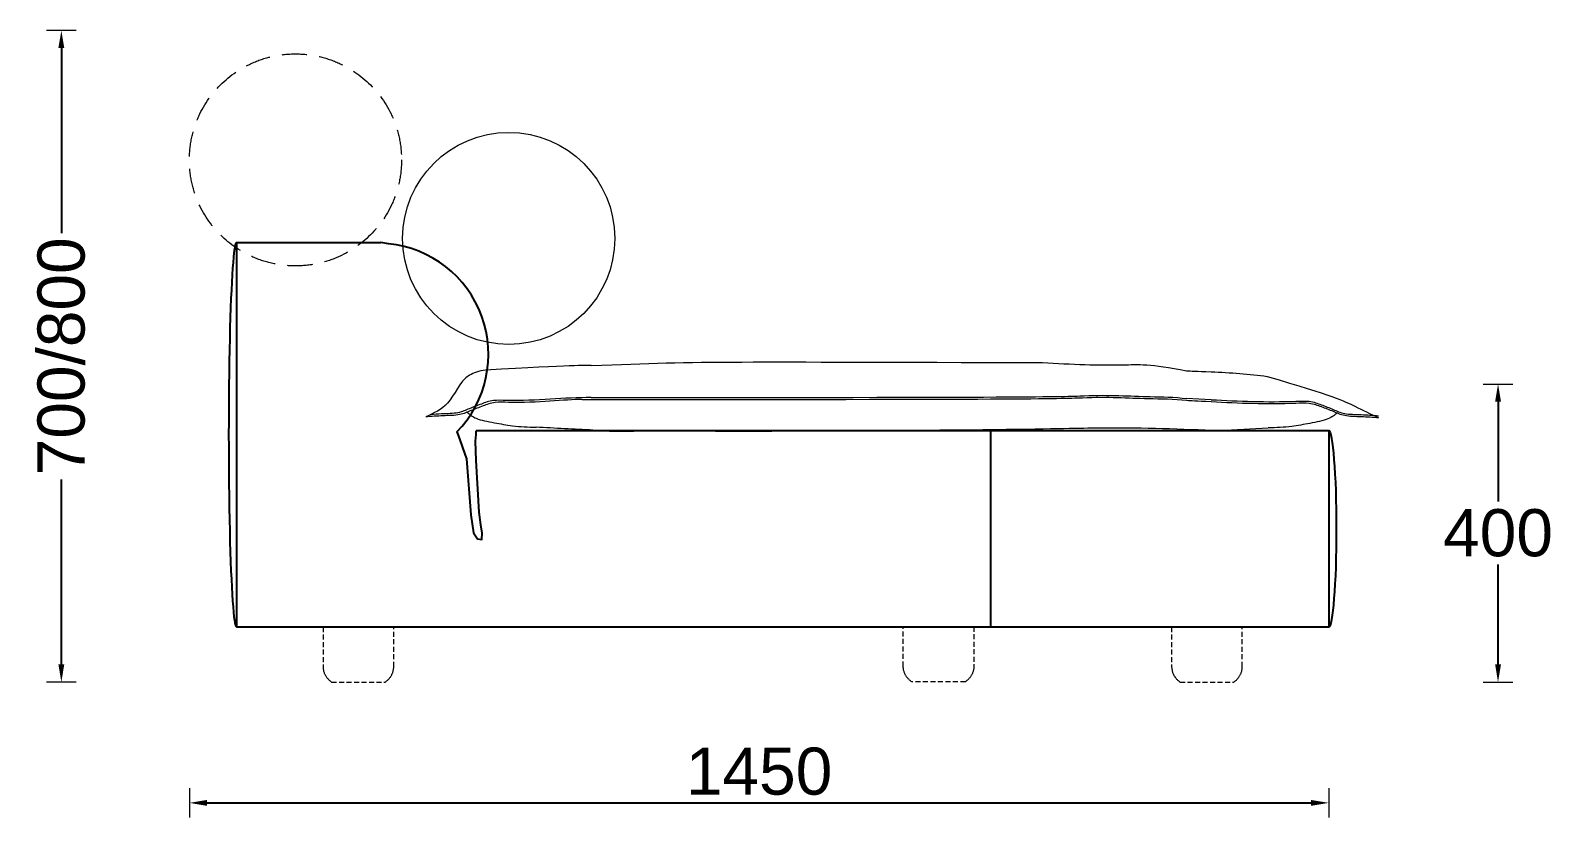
# Model space of a CAD drawing. Header units: millimetres. Extents: x 6668 to 47386, y -6732 to 35544.
# Drawn here: x 26194 to 28130, y -5871 to -4869 of the extents above; entities that cross this region are included whole.
import ezdxf

# ---------------------------------------------------------------- set-up
doc = ezdxf.new("R2010")
doc.units = ezdxf.units.MM
doc.linetypes.add('NASCOSTA', pattern=[9.525, 6.35, -3.175])
doc.layers.add('_ARREDO', color=7, linetype='Continuous')
for name, color, linetype, lineweight in [('_CUSCINO SEDUTA', 8, 'Continuous', 9), ('_PIEDINI', 3, 'NASCOSTA', 9), ('_QUOTE', 1, 'Continuous', 9), ('_RULLO', 8, 'Continuous', 9)]:
    doc.layers.add(name, color=color, linetype=linetype, lineweight=lineweight)
doc.styles.get("Standard").update_dxf_attribs({"font": 'arial.ttf'})
doc.dimstyles.new('1_1', dxfattribs={"dimscale": 15, "dimtxt": 4, "dimasz": 1.5, "dimexe": 1.25, "dimexo": 2, "dimtad": 1, "dimtih": 1, "dimtoh": 1, "dimdec": 0, "dimtxsty": 'Standard', "dimcen": 2.5, "dimclrd": 256, "dimclre": 256, "dimclrt": 256, "dimadec": 0, "dimazin": 0, "dimtfac": 1, "dimtdec": 0, "dimtmove": 0, "dimatfit": 3, "dimfxl": 1.25, "dimfxlon": 1, "dimlwe": 0, "dimarcsym": 0})

# ---------------------------------------------------------------- blocks, each defined once
blk = doc.blocks.new('*D31')
at = {"layer": '_QUOTE', "lineweight": 0, "transparency": 16777216}
for p, q in [((26396, -5833.7), (26396, -5871.2)), ((27846, -5833.7), (27846, -5871.2))]:
    blk.add_line(p, q, dxfattribs=at)
at = {"layer": '_QUOTE', "lineweight": -2, "transparency": 16777216}
blk.add_line((26418.5, -5852.4), (27823.5, -5852.4), dxfattribs=at)
at = {"layer": '_QUOTE', "transparency": 16777216}
for points in [[(26418.5, -5848.7), (26418.5, -5856.2), (26396, -5852.4)], [(27823.5, -5848.7), (27823.5, -5856.2), (27846, -5852.4)]]:
    blk.add_solid(points, dxfattribs=at)
at = {"layer": 'Defpoints', "color": 0, "transparency": 16777216}
for p in [(26396, -5383.5), (27846, -5503.6), (27846, -5852.4)]:
    blk.add_point(p, dxfattribs=at)
at = {"layer": '_QUOTE', "transparency": 16777216, "insert": (27121, -5812.4), "char_height": 60, "attachment_point": 5}
blk.add_mtext('1450', dxfattribs=at)
blk = doc.blocks.new('*D32')
at = {"layer": '_QUOTE', "lineweight": 0, "transparency": 16777216}
for p, q in [((26251.8, -4868.7), (26214.3, -4868.7)), ((26251.8, -5698.6), (26214.3, -5698.6))]:
    blk.add_line(p, q, dxfattribs=at)
at = {"layer": '_QUOTE', "lineweight": -2, "transparency": 16777216}
for p, q in [((26233.1, -4891.2), (26233.1, -5126.8)), ((26233.1, -5676.1), (26233.1, -5440.5))]:
    blk.add_line(p, q, dxfattribs=at)
at = {"layer": '_QUOTE', "transparency": 16777216}
for points in [[(26229.3, -4891.2), (26236.8, -4891.2), (26233.1, -4868.7)], [(26229.3, -5676.1), (26236.8, -5676.1), (26233.1, -5698.6)]]:
    blk.add_solid(points, dxfattribs=at)
at = {"layer": 'Defpoints', "color": 0, "transparency": 16777216}
for p in [(26568.9, -4868.7), (26233.1, -5698.6), (26761.2, -5698.6)]:
    blk.add_point(p, dxfattribs=at)
at = {"layer": '_QUOTE', "transparency": 16777216, "insert": (26233.1, -5283.7), "char_height": 60, "attachment_point": 5, "rotation": 90}
blk.add_mtext('700/800', dxfattribs=at)
blk = doc.blocks.new('*D33')
at = {"layer": '_QUOTE', "lineweight": 0, "transparency": 16777216}
for p, q in [((28042.7, -5319), (28080.2, -5319)), ((28042.7, -5698.6), (28080.2, -5698.6))]:
    blk.add_line(p, q, dxfattribs=at)
at = {"layer": '_QUOTE', "lineweight": -2, "transparency": 16777216}
for p, q in [((28061.4, -5341.5), (28061.4, -5468.8)), ((28061.4, -5676.1), (28061.4, -5548.8))]:
    blk.add_line(p, q, dxfattribs=at)
at = {"layer": '_QUOTE', "transparency": 16777216}
for points in [[(28057.7, -5341.5), (28065.2, -5341.5), (28061.4, -5319)], [(28057.7, -5676.1), (28065.2, -5676.1), (28061.4, -5698.6)]]:
    blk.add_solid(points, dxfattribs=at)
at = {"layer": 'Defpoints', "color": 0, "transparency": 16777216}
for p in [(27339.6, -5319), (27381.9, -5698.6), (28061.4, -5698.6)]:
    blk.add_point(p, dxfattribs=at)
at = {"layer": '_QUOTE', "transparency": 16777216, "insert": (28061.4, -5508.8), "char_height": 60, "attachment_point": 5}
blk.add_mtext('400', dxfattribs=at)
blk = doc.blocks.new('PIEDINO MIAMI SOFT_PANAMA H7CM')
at = {"color": 0, "linetype": 'ByBlock', "lineweight": -2}
for points in [[(45, 0), (-45, 0)], [(-45, 0), (-45, -50.4)], [(45, -50.4), (45, 0)], [(-45, -50.4), (-45, -51.2), (-44.9, -52), (-44.8, -52.9), (-44.7, -53.7), (-44.5, -54.5), (-44.4, -55.3), (-44.2, -56.1), (-43.9, -56.9), (-43.7, -57.7), (-43.4, -58.5), (-43.1, -59.3), (-42.7, -60), (-42.4, -60.8), (-42, -61.5), (-41.6, -62.2), (-41.1, -63), (-40.7, -63.6), (-40.2, -64.3), (-39.7, -65), (-39.1, -65.6), (-38.6, -66.2), (-38, -66.8), (-37.4, -67.4), (-36.8, -68), (-36.1, -68.5), (-35.5, -69), (-34.8, -69.5), (-34.1, -70)], [(34.1, -70), (34.8, -69.5), (35.5, -69), (36.1, -68.5), (36.8, -68), (37.4, -67.4), (38, -66.8), (38.6, -66.2), (39.1, -65.6), (39.7, -65), (40.2, -64.3), (40.7, -63.6), (41.1, -63), (41.6, -62.2), (42, -61.5), (42.4, -60.8), (42.7, -60), (43.1, -59.3), (43.4, -58.5), (43.7, -57.7), (43.9, -56.9), (44.2, -56.1), (44.4, -55.3), (44.5, -54.5), (44.7, -53.7), (44.8, -52.9), (44.9, -52), (45, -51.2), (45, -50.4)], [(-34.1, -70), (34.1, -70)]]:
    blk.add_lwpolyline(points, dxfattribs=at)

msp = doc.modelspace()

# ---------------------------------------------------------------- linework, layer by layer
at = {"layer": '_ARREDO'}
for p, q in [((26456, -5138.9), (26456, -5628.6)), ((26456, -5138.9), (26617.3, -5138.9)), ((27846, -5378.6), (26760.9, -5378.6)), ((27846, -5378.6), (27846, -5628.6)), ((27846, -5628.6), (26456, -5628.6))]:
    msp.add_line(p, q, dxfattribs=at)
for points in [[(26456, -5138.9), (26639.8, -5138.9)], [(26649.4, -5140.4), (26639.8, -5138.9)], [(26736.4, -5380), (26737.9, -5384.3), (26748.5, -5414.2), (26754.1, -5485.8), (26757.5, -5508.4), (26762.6, -5516.3), (26768.2, -5516.9), (26768.6, -5509), (26766.9, -5498.4), (26764.8, -5482.4), (26760.9, -5416.4), (26760.3, -5391.6), (26760.9, -5383.2), (26760.9, -5378.6)], [(27415.9, -5628.1), (27415.9, -5378.3)]]:
    msp.add_lwpolyline(points, dxfattribs=at)
msp.add_arc((26635, -5281.2), 141.6, 315.7566, 84.1693, dxfattribs=at)
for centre, major_axis, ratio, start_param, end_param in [((26456, -5383.5), (0, 244.6), 0.040884, 0, 3.141593), ((27846, -5503.6), (0, 125), 0.08, 3.141593, 6.283185)]:
    msp.add_ellipse(centre, major_axis=major_axis, ratio=ratio, start_param=start_param, end_param=end_param, dxfattribs=at)
at = {"layer": '_CUSCINO SEDUTA'}
msp.add_line((27696.3, -5339), (27665.1, -5337.6), dxfattribs=at)
for points in [[(26772.7, -5301.2), (26764.6, -5302.7), (26757.8, -5304.6), (26752.4, -5307.9)], [(26907.5, -5295.6), (26897.5, -5295.6), (26887.5, -5294.6), (26772.7, -5301.2)], [(26907.5, -5295.6), (27054.1, -5289.2), (27080.2, -5291), (27481.8, -5291.6)], [(27481.8, -5291.6), (27518.2, -5294), (27555, -5295.2), (27583.9, -5294.6)], [(27583.9, -5294.6), (27603.1, -5294.1), (27618.7, -5292.9), (27665.1, -5302.2)], [(27665.1, -5302.2), (27670.9, -5302.4), (27676.6, -5302.6), (27696.3, -5303.5)], [(27696.3, -5303.5), (27720.9, -5304.5), (27745.1, -5306), (27767.8, -5309.4)], [(26752.4, -5307.9), (26739, -5316), (26734.4, -5332.8), (26724.3, -5343.6)], [(27767.8, -5309.4), (27851.8, -5333.9), (27865.4, -5340.7), (27879.2, -5347.4)], [(26782.9, -5340.1), (26777.1, -5340.8), (26772.2, -5342.7), (26767.6, -5344.5)], [(26785.1, -5342.5), (26779.2, -5343.2), (26774.4, -5345.1), (26769.7, -5346.9)], [(26800, -5340), (26794, -5339.8), (26788.1, -5339.5), (26782.9, -5340.1)], [(26802, -5342.4), (26796.1, -5342.2), (26790.2, -5341.9), (26785.1, -5342.5)], [(26907.5, -5336.3), (26873.8, -5336), (26837.9, -5340.9), (26800, -5340)], [(26895.7, -5338.8), (26874.5, -5338.5), (26839.3, -5343.4), (26802, -5342.4)], [(26895.7, -5338.8), (27466.2, -5338.7), (27499.6, -5337.6), (27532.6, -5336.4)], [(26907.5, -5336.3), (27474.9, -5336.1), (27504.9, -5335.1), (27534.8, -5334)], [(27532.6, -5336.4), (27564.5, -5334.8), (27590.3, -5336.9), (27616.4, -5337.5)], [(27534.8, -5334), (27566.7, -5332.4), (27592.5, -5334.5), (27618.5, -5335.1)], [(27616.4, -5337.5), (27632.6, -5337.9), (27648.8, -5337.7), (27665.1, -5339.7)], [(27618.5, -5335.1), (27634, -5335.4), (27649.6, -5335.3), (27665.1, -5337.6)], [(27665.1, -5339.7), (27670.9, -5340), (27676.6, -5340.3), (27696.3, -5341.4)], [(27696.3, -5339), (27731.6, -5340.9), (27766.8, -5342.4), (27804, -5340.9)], [(27696.3, -5341.4), (27731.6, -5343.3), (27766.8, -5344.7), (27804, -5343.3)], [(27804, -5340.9), (27810, -5340.7), (27815.9, -5340.4), (27821.1, -5341)], [(27804, -5343.3), (27810, -5343), (27815.9, -5342.7), (27821.1, -5343.3)], [(27821.1, -5341), (27826.9, -5341.7), (27831.7, -5343.6), (27836.4, -5345.4)], [(26724.3, -5343.6), (26717, -5351.4), (26706.9, -5356.2), (26696.8, -5361)], [(26718.9, -5359.5), (26711.3, -5359.8), (26704.1, -5360.4), (26696.8, -5361)], [(26716.7, -5357.1), (26712.3, -5357.3), (26707.7, -5357.6), (26703.3, -5357.9)], [(26737.7, -5355.6), (26731.6, -5356.8), (26724.1, -5356.8), (26716.7, -5357.1)], [(26739.9, -5358), (26733.7, -5359.2), (26726.2, -5359.2), (26718.9, -5359.5)], [(26752.2, -5350.5), (26747.8, -5352.4), (26743.4, -5354.5), (26737.7, -5355.6)], [(26754.3, -5352.9), (26749.9, -5354.8), (26745.5, -5356.9), (26739.9, -5358)], [(26749.6, -5355), (26752.8, -5357.8), (26755.9, -5360.6), (26761, -5362.7)], [(26767.6, -5344.5), (26762.3, -5346.5), (26757.2, -5348.4), (26752.2, -5350.5)], [(26769.7, -5346.9), (26764.3, -5348.9), (26759.4, -5350.8), (26754.3, -5352.9)], [(27821.1, -5343.3), (27826.9, -5344), (27831.7, -5346), (27836.4, -5347.7)], [(27836.4, -5345.4), (27841.7, -5347.4), (27846.7, -5349.3), (27851.7, -5351.4)], [(27836.4, -5347.7), (27841.7, -5349.7), (27846.7, -5351.6), (27851.7, -5353.7)], [(27856.5, -5355.8), (27853.4, -5358.6), (27850.1, -5361.4), (27845, -5363.5)], [(27851.7, -5351.4), (27856.1, -5353.3), (27860.5, -5355.4), (27866.3, -5356.5)], [(27851.7, -5353.7), (27856.1, -5355.6), (27860.5, -5357.7), (27866.3, -5358.8)], [(27866.3, -5356.5), (27872.4, -5357.7), (27880.1, -5357.7), (27887.3, -5358)], [(27866.3, -5358.8), (27872.4, -5360), (27880.1, -5360.1), (27887.3, -5360.4)], [(27879.2, -5347.4), (27889.1, -5352.3), (27899.2, -5357), (27909.3, -5361.8)], [(27887.3, -5358), (27894.8, -5358.3), (27902, -5358.9), (27909.3, -5359.4)], [(27887.3, -5360.4), (27894.8, -5360.7), (27902, -5361.2), (27909.3, -5361.8)], [(26761, -5362.7), (26767, -5365.2), (26775.8, -5366.7), (26784.2, -5368.3)], [(26784.2, -5368.3), (26791.9, -5369.7), (26799.4, -5371.3), (26807.4, -5372.2)], [(26807.4, -5372.2), (26816.9, -5373.3), (26827.1, -5373.7), (26837.2, -5374)], [(26909.6, -5377.7), (26885.6, -5376.6), (26861.3, -5375.3), (26837.2, -5374)], [(26909.6, -5377.7), (26946.2, -5381.2), (26983.1, -5376.4), (27065.5, -5379.2)], [(27065.5, -5379.2), (27471.1, -5377.6), (27516.6, -5375), (27562.2, -5374.7)], [(27562.2, -5374.7), (27610.3, -5374.3), (27658.6, -5376.3), (27706.7, -5378.1)], [(27706.8, -5378.1), (27727.4, -5377.1), (27748.2, -5376), (27768.9, -5374.8)], [(27798.8, -5373.1), (27789.2, -5374.2), (27779.1, -5374.5), (27768.9, -5374.9)], [(27821.8, -5369.1), (27814.1, -5370.6), (27806.7, -5372.1), (27798.8, -5373.1)], [(27845, -5363.5), (27839, -5366), (27830.3, -5367.5), (27821.8, -5369.1)]]:
    msp.add_open_spline(points, degree=3, dxfattribs=at)
at = {"layer": '_RULLO', "linetype": 'NASCOSTA', "ltscale": 5}
msp.add_circle((26531, -5033.6), 135, dxfattribs=at)
at = {"layer": '_RULLO'}
msp.add_circle((26802.4, -5133.6), 135, dxfattribs=at)

# ---------------------------------------------------------------- block references
at = {"layer": '_PIEDINI'}
for p in [(26611.1, -5628.6), (27691, -5628.6)]:
    msp.add_blockref('PIEDINO MIAMI SOFT_PANAMA H7CM', p, dxfattribs=at)
at = {"layer": '_PIEDINI', "xscale": -1}
msp.add_blockref('PIEDINO MIAMI SOFT_PANAMA H7CM', (27349.4, -5628.2), dxfattribs=at)

# ---------------------------------------------------------------- dimensions: what is measured, and where the dimension line sits
at = {"layer": '_QUOTE'}
dim = msp.add_linear_dim(base=(26233.1, -5698.6), p1=(26568.9, -4868.7), p2=(26761.2, -5698.6), angle=90, text='700/800', dimstyle='1_1', dxfattribs=at)
dim.commit()
dim.dimension.update_dxf_attribs({"geometry": '*D32', "text_midpoint": (26233.1, -5283.7), "text_rotation": 90})
dim = msp.add_linear_dim(base=(28061.4, -5698.6), p1=(27339.6, -5319), p2=(27381.9, -5698.6), angle=90, text='400', dimstyle='1_1', dxfattribs=at)
dim.commit()
dim.dimension.update_dxf_attribs({"geometry": '*D33', "text_midpoint": (28061.4, -5508.8)})
dim = msp.add_linear_dim(base=(27846, -5852.4), p1=(26396, -5383.5), p2=(27846, -5503.6), dimstyle='1_1', dxfattribs=at)
dim.commit()
dim.dimension.update_dxf_attribs({"geometry": '*D31', "text_midpoint": (27121, -5812.4)})

doc.saveas('drawing.dxf')
